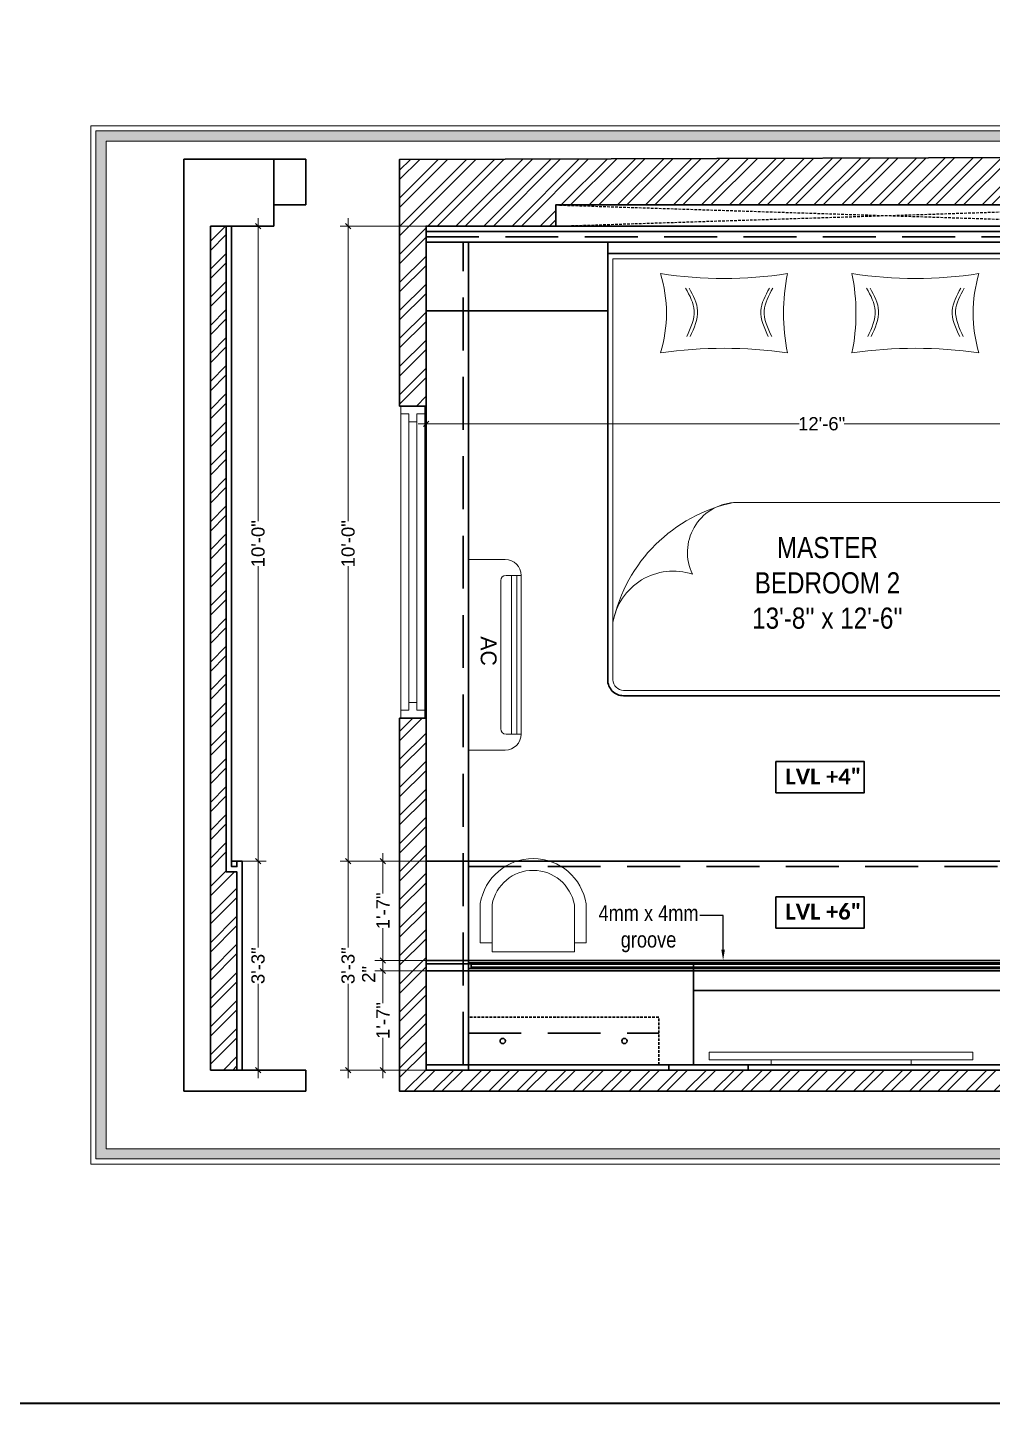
# Model space of a CAD drawing. Header units: millimetres. Extents: x 145796 to 148307, y -176303 to -174465.
# Drawn here: x 146238.9 to 146421.3, y -175526.1 to -175266 of the extents above; entities that cross this region are included whole.
import ezdxf
from ezdxf import colors
from ezdxf.entities.mleader import LeaderData, LeaderLine
from ezdxf.math import Vec2, Vec3

# ---------------------------------------------------------------- set-up
doc = ezdxf.new("R2010")
doc.units = ezdxf.units.MM
doc.header["$MEASUREMENT"] = 0
doc.header["$PDMODE"] = 2
doc.linetypes.add('00 . GROUND FLOOR$0$DASHED', pattern=[0.75, 0.5, -0.25])
doc.linetypes.add('DASHEDX2', pattern=[1.5, 1, -0.5])
doc.layers.get('Defpoints').update_dxf_attribs({"color": 220})
doc.layers.add('AR HATCH-7', color=7, linetype='Continuous')
doc.layers.add('Labels and Texts', color=8, linetype='Continuous')
for name, color, linetype, lineweight in [('Dimension', 10, 'DASHEDX2', 20), ('Electrical', 84, 'Continuous', 30), ('FIRST FLOOR ( TEXT )', 7, 'Continuous', 9), ('FURNITURE', 32, 'Continuous', 9), ('FURNITURE-1', 252, 'Continuous', 13), ('GF FALSE CEILING', 6, 'Continuous', 35), ('NAME PLATE', 7, 'Continuous', 25), ('SECOND FLOOR', 7, 'Continuous', 9), ('Text', 7, 'Continuous', 15), ('text1', 1, 'Continuous', 15), ('wall', 7, 'Continuous', 30)]:
    doc.layers.add(name, color=color, linetype=linetype, lineweight=lineweight)
doc.styles.add('Aerial', font='arial.ttf')
doc.styles.add('century g', font='GOTHIC.TTF')
doc.styles.add('KATHA', font='swissc.ttf')
doc.styles.add('style4', font='ARIALN.TTF')
doc.styles.add('TEXT', font='eurr____.ttf')
doc.dimstyles.new('Cn_BT_9 ( BOLD )', dxfattribs={"dimtxt": 2.5, "dimasz": 1, "dimexe": 1.5, "dimexo": 0, "dimgap": 0.09, "dimtad": 0, "dimdec": 0, "dimzin": 3, "dimdsep": 46, "dimlunit": 4, "dimtxsty": 'Aerial', "dimblk": 'OBLIQUE', "dimcen": 0.09, "dimdle": 1.5, "dimclrd": 1, "dimclre": 1, "dimclrt": 5, "dimadec": 0, "dimazin": 0, "dimtfac": 0.75, "dimtdec": 0, "dimtofl": 0, "dimtmove": 0, "dimatfit": 3, "dimldrblk": 'OBLIQUE', "dimfxl": 0, "dimtolj": 1, "dimtzin": 0, "dimlwd": 15, "dimlwe": 15, "dimarcsym": 0})

# ---------------------------------------------------------------- blocks, each defined once
blk = doc.blocks.new('_Oblique')
at = {"layer": 'wall', "color": 0, "lineweight": -2}
blk.add_line((-0.5, -0.5), (0.5, 0.5), dxfattribs=at)
blk = doc.blocks.new('*D61')
at = {"layer": 'Defpoints', "color": 0, "ltscale": 10, "transparency": 16777216}
for p in [(146314.2, -175444.35), (146306.04, -175463.08), (146314.2, -175463.08)]:
    blk.add_point(p, dxfattribs=at)
at = {"layer": 'FURNITURE', "color": 1, "lineweight": 15, "ltscale": 10, "transparency": 16777216}
for p, q in [((146306.04, -175442.85), (146306.04, -175450.42)), ((146314.2, -175444.35), (146304.54, -175444.35)), ((146306.04, -175464.58), (146306.04, -175457.01)), ((146314.2, -175463.08), (146304.54, -175463.08))]:
    blk.add_line(p, q, dxfattribs=at)
for p, rotation in [((146306.04, -175444.35), 90), ((146306.04, -175463.08), 270)]:
    blk.add_blockref('_Oblique', p, dxfattribs=dict(at, rotation=rotation))
at = {"layer": 'FURNITURE', "color": 5, "ltscale": 10, "transparency": 16777216, "insert": (146306.04, -175453.71), "char_height": 2.5, "attachment_point": 5, "rotation": 90, "style": 'Aerial'}
blk.add_mtext('\\A1;1\'-7"', dxfattribs=at)
blk = doc.blocks.new('*D62')
at = {"layer": 'Defpoints', "color": 0, "ltscale": 10, "transparency": 16777216}
for p in [(146306.04, -175442.35), (146314.19, -175442.35), (146314.2, -175444.35)]:
    blk.add_point(p, dxfattribs=at)
at = {"layer": 'FURNITURE', "color": 1, "lineweight": 15, "ltscale": 10, "transparency": 16777216}
for p, q in [((146314.19, -175442.35), (146304.54, -175442.35)), ((146306.04, -175445.85), (146306.04, -175440.85)), ((146314.2, -175444.35), (146304.54, -175444.35))]:
    blk.add_line(p, q, dxfattribs=at)
for p, rotation in [((146306.04, -175442.35), 90), ((146306.04, -175444.35), 270)]:
    blk.add_blockref('_Oblique', p, dxfattribs=dict(at, rotation=rotation))
at = {"layer": 'FURNITURE', "color": 5, "ltscale": 10, "transparency": 16777216, "insert": (146303.34, -175444.99), "char_height": 2.5, "attachment_point": 5, "rotation": 90, "style": 'Aerial'}
blk.add_mtext('\\A1;2"', dxfattribs=at)
blk = doc.blocks.new('*D63')
at = {"layer": 'Defpoints', "color": 0, "ltscale": 10, "transparency": 16777216}
for p in [(146306.04, -175423.61), (146314.19, -175423.61), (146314.19, -175442.35)]:
    blk.add_point(p, dxfattribs=at)
at = {"layer": 'FURNITURE', "color": 1, "lineweight": 15, "ltscale": 10, "transparency": 16777216}
for p, q in [((146306.04, -175422.11), (146306.04, -175429.68)), ((146314.19, -175423.61), (146304.54, -175423.61)), ((146306.04, -175443.85), (146306.04, -175436.27)), ((146314.19, -175442.35), (146304.54, -175442.35))]:
    blk.add_line(p, q, dxfattribs=at)
for p, rotation in [((146306.04, -175423.61), 90), ((146306.04, -175442.35), 270)]:
    blk.add_blockref('_Oblique', p, dxfattribs=dict(at, rotation=rotation))
at = {"layer": 'FURNITURE', "color": 5, "ltscale": 10, "transparency": 16777216, "insert": (146306.04, -175432.98), "char_height": 2.5, "attachment_point": 5, "rotation": 90, "style": 'Aerial'}
blk.add_mtext('\\A1;1\'-7"', dxfattribs=at)
blk = doc.blocks.new('*D64')
at = {"layer": 'Defpoints', "color": 0, "ltscale": 10, "transparency": 16777216}
for p in [(146299.46, -175303.58), (146314.19, -175303.58), (146314.19, -175423.61)]:
    blk.add_point(p, dxfattribs=at)
at = {"layer": 'FURNITURE', "color": 1, "lineweight": 15, "ltscale": 10, "transparency": 16777216}
for p, q in [((146299.46, -175302.08), (146299.46, -175359.33)), ((146314.19, -175303.58), (146297.96, -175303.58)), ((146299.46, -175425.11), (146299.46, -175367.86)), ((146314.19, -175423.61), (146297.96, -175423.61))]:
    blk.add_line(p, q, dxfattribs=at)
for p, rotation in [((146299.46, -175303.58), 90), ((146299.46, -175423.61), 270)]:
    blk.add_blockref('_Oblique', p, dxfattribs=dict(at, rotation=rotation))
at = {"layer": 'FURNITURE', "color": 5, "ltscale": 10, "transparency": 16777216, "insert": (146299.46, -175363.6), "char_height": 2.5, "attachment_point": 5, "rotation": 90, "style": 'Aerial'}
blk.add_mtext('\\A1;10\'-0"', dxfattribs=at)
blk = doc.blocks.new('*D65')
at = {"layer": 'Defpoints', "color": 0, "ltscale": 10, "transparency": 16777216}
for p in [(146463.73, -175340.94), (146314.19, -175349.91), (146463.73, -175349.8)]:
    blk.add_point(p, dxfattribs=at)
at = {"layer": 'FURNITURE', "color": 1, "lineweight": 15, "ltscale": 10, "transparency": 16777216}
for p, q in [((146312.69, -175340.94), (146384.7, -175340.94)), ((146314.19, -175349.91), (146314.19, -175339.44)), ((146465.23, -175340.94), (146393.23, -175340.94)), ((146463.73, -175349.8), (146463.73, -175339.44))]:
    blk.add_line(p, q, dxfattribs=at)
at = {"layer": 'FURNITURE', "color": 1, "lineweight": 15, "ltscale": 10, "transparency": 16777216, "rotation": 180}
blk.add_blockref('_Oblique', (146314.19, -175340.94), dxfattribs=at)
at = {"layer": 'FURNITURE', "color": 1, "lineweight": 15, "ltscale": 10, "transparency": 16777216}
blk.add_blockref('_Oblique', (146463.73, -175340.94), dxfattribs=at)
at = {"layer": 'FURNITURE', "color": 5, "ltscale": 10, "transparency": 16777216, "insert": (146388.96, -175340.94), "char_height": 2.5, "attachment_point": 5, "style": 'Aerial'}
blk.add_mtext('\\A1;12\'-6"', dxfattribs=at)
blk = doc.blocks.new('*D66')
at = {"layer": 'Defpoints', "color": 0, "ltscale": 10, "transparency": 16777216}
for p in [(146314.19, -175423.61), (146299.46, -175463.08), (146314.19, -175463.08)]:
    blk.add_point(p, dxfattribs=at)
at = {"layer": 'FURNITURE', "color": 1, "lineweight": 15, "ltscale": 10, "transparency": 16777216}
for p, q in [((146299.46, -175422.11), (146299.46, -175439.93)), ((146314.19, -175423.61), (146297.96, -175423.61)), ((146299.46, -175464.58), (146299.46, -175446.76)), ((146314.19, -175463.08), (146297.96, -175463.08))]:
    blk.add_line(p, q, dxfattribs=at)
for p, rotation in [((146299.46, -175423.61), 90), ((146299.46, -175463.08), 270)]:
    blk.add_blockref('_Oblique', p, dxfattribs=dict(at, rotation=rotation))
at = {"layer": 'FURNITURE', "color": 5, "ltscale": 10, "transparency": 16777216, "insert": (146299.46, -175443.35), "char_height": 2.5, "attachment_point": 5, "rotation": 90, "style": 'Aerial'}
blk.add_mtext('\\A1;3\'-3"', dxfattribs=at)
blk = doc.blocks.new('*D67')
at = {"layer": 'Defpoints', "color": 0, "ltscale": 10, "transparency": 16777216}
for p in [(146279.44, -175423.61), (146279.44, -175463.08), (146282.44, -175463.08)]:
    blk.add_point(p, dxfattribs=at)
at = {"layer": 'FURNITURE', "color": 1, "lineweight": 15, "ltscale": 10, "transparency": 16777216}
for p, q in [((146282.44, -175422.11), (146282.44, -175439.93)), ((146279.44, -175423.61), (146283.94, -175423.61)), ((146282.44, -175464.58), (146282.44, -175446.76)), ((146279.44, -175463.08), (146283.94, -175463.08))]:
    blk.add_line(p, q, dxfattribs=at)
for p, rotation in [((146282.44, -175423.61), 90), ((146282.44, -175463.08), 270)]:
    blk.add_blockref('_Oblique', p, dxfattribs=dict(at, rotation=rotation))
at = {"layer": 'FURNITURE', "color": 5, "ltscale": 10, "transparency": 16777216, "insert": (146282.44, -175443.35), "char_height": 2.5, "attachment_point": 5, "rotation": 90, "style": 'Aerial'}
blk.add_mtext('\\A1;3\'-3"', dxfattribs=at)
blk = doc.blocks.new('*D68')
at = {"layer": 'Defpoints', "color": 0, "ltscale": 10, "transparency": 16777216}
for p in [(146279.44, -175303.58), (146282.44, -175303.58), (146279.44, -175423.61)]:
    blk.add_point(p, dxfattribs=at)
at = {"layer": 'FURNITURE', "color": 1, "lineweight": 15, "ltscale": 10, "transparency": 16777216}
for p, q in [((146282.44, -175302.08), (146282.44, -175359.33)), ((146279.44, -175303.58), (146283.94, -175303.58)), ((146282.44, -175425.11), (146282.44, -175367.86)), ((146279.44, -175423.61), (146283.94, -175423.61))]:
    blk.add_line(p, q, dxfattribs=at)
for p, rotation in [((146282.44, -175303.58), 90), ((146282.44, -175423.61), 270)]:
    blk.add_blockref('_Oblique', p, dxfattribs=dict(at, rotation=rotation))
at = {"layer": 'FURNITURE', "color": 5, "ltscale": 10, "transparency": 16777216, "insert": (146282.44, -175363.6), "char_height": 2.5, "attachment_point": 5, "rotation": 90, "style": 'Aerial'}
blk.add_mtext('\\A1;10\'-0"', dxfattribs=at)

msp = doc.modelspace()

# ---------------------------------------------------------------- hatches: boundary and pattern name
at = {"layer": 'AR HATCH-7', "lineweight": 0, "true_color": 0x939598, "transparency": 33554687}
h = msp.add_hatch(dxfattribs=at)
h.set_pattern_fill('ANSI32', color=252, scale=10)
h.set_pattern_definition([(45, (12454.5157, 8297.295), (-2.65165043, 2.65165043), []), (45, (12456.2835, 8297.295), (-2.65165043, 2.65165043), [])])
h.paths.add_polyline_path([(146469.15, -175290.51), (146309.19, -175290.97), (146309.19, -175337.58), (146314.19, -175337.58), (146314.19, -175303.58), (146338.69, -175303.58), (146338.69, -175299.58), (146463.69, -175299.58), (146463.7, -175324.57), (146463.7, -175324.57), (146463.7, -175325.59), (146468.7, -175325.56)])
h.paths.add_polyline_path([(146314.19, -175396.58), (146309.19, -175396.58), (146309.19, -175467.08), (146468.73, -175467.08), (146468.78, -175422.58), (146463.78, -175422.61), (146463.7, -175463.08), (146364.71, -175463.08), (146364.71, -175463.08), (146314.19, -175463.08), (146314.2, -175442.99)])
h.paths.add_polyline_path([(146468.7, -175353.55), (146463.7, -175353.58), (146463.7, -175389.58), (146468.7, -175389.55)])
at = {"layer": 'Dimension', "true_color": 0xd39e00, "transparency": 33554687}
h = msp.add_hatch(color=42, dxfattribs=at)
h.paths.add_polyline_path([(146251.78, -175285.57), (146251.78, -175479.88), (146527.84, -175479.88), (146527.84, -175285.57)])
h.paths.add_polyline_path([(146253.72, -175287.51), (146525.9, -175287.51), (146525.9, -175477.94), (146253.72, -175477.94)], flags=16)
at = {"layer": 'FURNITURE-1', "lineweight": 0, "transparency": 33554572}
h = msp.add_hatch(dxfattribs=at)
h.set_pattern_fill('ANSI32', color=6, scale=10)
h.set_pattern_definition([(45, (12145.7937, 8297.295), (-2.65165043, 2.65165043), []), (45, (12147.5615, 8297.295), (-2.65165043, 2.65165043), [])])
h.paths.add_polyline_path([(146278.44, -175425.61), (146276.44, -175425.61), (146276.44, -175303.58), (146273.44, -175303.58), (146273.44, -175463.08), (146278.44, -175463.08)])

# ---------------------------------------------------------------- linework, layer by layer
at = {"color": 9, "lineweight": 9, "true_color": 0xc7c8ca, "elevation": 0.13}
for points in [[(146367.73, -175459.66), (146367.73, -175461.11), (146417.56, -175461.11), (146417.56, -175459.66)], [(146379.43, -175461.11), (146379.43, -175462.06), (146405.86, -175462.06), (146405.86, -175461.11)]]:
    msp.add_lwpolyline(points, close=True, dxfattribs=at)
at = {"layer": 'Dimension', "color": 42, "linetype": 'Continuous', "true_color": 0xd39e00, "transparency": 33554687, "elevation": 0.13}
for points in [[(146250.82, -175284.6), (146528.81, -175284.6), (146528.81, -175480.85), (146250.82, -175480.85)], [(146251.78, -175285.57), (146527.84, -175285.57), (146527.84, -175479.88), (146251.78, -175479.88)], [(146253.72, -175287.51), (146525.9, -175287.51), (146525.9, -175477.94), (146253.72, -175477.94)]]:
    msp.add_lwpolyline(points, close=True, dxfattribs=at)
at = {"layer": 'Electrical', "lineweight": 15}
for p, q in [((146330.32, -175399.58, 0.13), (146330.32, -175369.58, 0.13)), ((146331.32, -175399.58, 0.13), (146331.32, -175369.58, 0.13)), ((146328.31, -175398.58, 0.13), (146328.31, -175370.58, 0.13))]:
    msp.add_line(p, q, dxfattribs=at)
at = {"layer": 'Electrical', "lineweight": 15, "elevation": 0.13}
for points in [[(146329.17, -175402.59), (146322.19, -175402.59), (146322.19, -175366.57), (146329.17, -175366.57)], [(146329.31, -175369.58), (146332.18, -175369.58), (146332.18, -175399.58), (146329.31, -175399.58)], [(146332.18, -175399.58), (146332.18, -175399.58), (146332.18, -175369.58)]]:
    msp.add_lwpolyline(points, dxfattribs=at)
at = {"layer": 'Electrical', "color": 7, "lineweight": 30, "elevation": 0.13}
msp.add_lwpolyline([(146322.19, -175443.88), (146463.74, -175443.88), (146463.74, -175442.82), (146322.19, -175442.82)], close=True, dxfattribs=at)
at = {"layer": 'Electrical', "color": 175, "lineweight": 30, "ltscale": 8, "true_color": 0x4554a5, "elevation": 0.13}
for points in [[(146463.34, -175443.04), (146463.34, -175443.66), (146322.7, -175443.66), (146322.7, -175443.04)], [(146463.32, -175443.06), (146463.32, -175443.65), (146322.72, -175443.65), (146322.72, -175443.06)]]:
    msp.add_lwpolyline(points, close=True, dxfattribs=at)
at = {"layer": 'Electrical', "lineweight": 15}
for centre, start, end in [((146329.17, -175369.58, 0.13), 0, 90), ((146329.17, -175399.58, 0.13), 270, 0)]:
    msp.add_arc(centre, 3.01, start, end, dxfattribs=at)
at = {"layer": 'Electrical', "lineweight": 15, "extrusion": (0, 0, -1)}
for centre, start_param, end_param in [((146329.31, -175370.58, 0.13), -0.785398, 0.785398), ((146329.31, -175398.58, 0.13), 3.926991, 5.497787)]:
    msp.add_ellipse(centre, major_axis=(-0.71, 0.71), ratio=1, start_param=start_param, end_param=end_param, dxfattribs=at)
at = {"layer": 'FURNITURE', "color": 9, "linetype": '00 . GROUND FLOOR$0$DASHED', "lineweight": 25, "true_color": 0xc7c8ca}
for p, q in [((146338.69, -175303.58, 0.13), (146463.69, -175299.58, 0.13)), ((146338.69, -175299.58, 0.13), (146463.69, -175303.58, 0.13))]:
    msp.add_line(p, q, dxfattribs=at)
at = {"layer": 'FURNITURE', "color": 3, "linetype": 'DASHEDX2', "lineweight": 30, "ltscale": 10}
for p, q in [((146314.19, -175305.58, 0.13), (146438.69, -175305.58, 0.13)), ((146321.19, -175462.08, 0.13), (146321.19, -175306.58, 0.13)), ((146322.19, -175424.61, 0.13), (146463.78, -175424.61, 0.13)), ((146322.19, -175456.08, 0.13), (146358.19, -175456.08, 0.13))]:
    msp.add_line(p, q, dxfattribs=at)
at = {"layer": 'FURNITURE', "color": 9, "lineweight": 30, "true_color": 0xc7c8ca}
for p, q in [((146322.19, -175306.58, 0.13), (146322.19, -175463.08, 0.13)), ((146314.19, -175319.58, 0.13), (146348.52, -175319.58, 0.13)), ((146463.73, -175448.05, 0.13), (146364.71, -175448.05, 0.13))]:
    msp.add_line(p, q, dxfattribs=at)
at = {"layer": 'FURNITURE', "color": 9, "true_color": 0xc7c8ca}
msp.add_line((146427.61, -175355.82, 0.13), (146372.33, -175355.82, 0.13), dxfattribs=at)
at = {"layer": 'FURNITURE', "color": 3, "lineweight": 40, "ltscale": 10}
msp.add_lwpolyline([(145795.53, -174465.15), (148306.79, -174465.15), (148306.79, -175526.09), (145795.53, -175526.09)], close=True, dxfattribs=at)
at = {"layer": 'FURNITURE', "color": 9, "lineweight": 30, "true_color": 0xc7c8ca, "elevation": 0.13}
for points in [[(146338.69, -175303.58), (146463.69, -175303.58), (146463.69, -175299.58), (146338.69, -175299.58)], [(146314.19, -175303.58), (146439.69, -175303.58), (146439.69, -175304.58), (146314.19, -175304.58)], [(146314.19, -175304.58), (146438.69, -175304.58), (146438.69, -175305.58), (146439.69, -175305.58), (146439.69, -175306.58), (146314.19, -175306.58)], [(146428.61, -175308.73), (146428.61, -175306.58), (146348.52, -175306.58), (146348.52, -175308.73)], [(146360.08, -175463.08), (146314.19, -175463.08), (146314.19, -175462.08), (146360.08, -175462.08)], [(146375.08, -175463.08), (146360.08, -175463.08), (146360.08, -175462.08), (146375.08, -175462.08)], [(146427.26, -175462.08), (146375.08, -175462.08), (146375.08, -175463.08), (146427.26, -175463.08)]]:
    msp.add_lwpolyline(points, close=True, dxfattribs=at)
msp.add_lwpolyline([(146425.61, -175392.32), (146351.52, -175392.32, -0.414214), (146348.52, -175389.32), (146348.52, -175308.73), (146428.61, -175308.73), (146428.61, -175389.32, -0.414214)], format="xyb", close=True, dxfattribs=at)
at = {"layer": 'FURNITURE', "color": 9, "true_color": 0xc7c8ca}
for points, elevation in [([(146425.61, -175391.32), (146351.52, -175391.32, -0.414214), (146349.52, -175389.32), (146349.52, -175309.73), (146427.61, -175309.73), (146427.61, -175389.32, -0.414214)], 0.13), ([(146382.51, -175327.55, -0.100586), (146382.51, -175312.55, -0.075726), (146358.51, -175312.55, -0.148967), (146358.51, -175327.55, -0.074116)], 0.12), ([(146394.69, -175327.55, 0.100586), (146394.69, -175312.55, 0.075726), (146418.69, -175312.55, 0.148967), (146418.69, -175327.55, 0.074116)], 0.12), ([(146364.53, -175369.34, -0.527965), (146372.33, -175355.82, 0.296489), (146349.52, -175378.46, -0.459377), (146364.53, -175369.34)], 0.13)]:
    msp.add_lwpolyline(points, format="xyb", close=True, dxfattribs=dict(at, elevation=elevation))
at = {"layer": 'FURNITURE', "color": 3, "lineweight": 30, "elevation": 0.13}
msp.add_lwpolyline([(146278.44, -175423.61), (146277.44, -175423.61), (146277.44, -175424.61), (146278.44, -175424.61)], close=True, dxfattribs=at)
at = {"layer": 'FURNITURE', "color": 9, "true_color": 0xc7c8ca, "elevation": 0.13, "flags": 128}
for points in [[(146342.22, -175439.05), (146344.44, -175439.05), (146344.44, -175431.67, 0.853613), (146324.44, -175431.62), (146324.44, -175439.05), (146326.67, -175439.05)], [(146342.22, -175436.83), (146342.22, -175439.05), (146342.22, -175431.85, 0.835758), (146326.66, -175431.81), (146326.66, -175436.83), (146326.66, -175439.05)]]:
    msp.add_lwpolyline(points, format="xyb", dxfattribs=at)
at = {"layer": 'FURNITURE', "color": 9, "true_color": 0xc7c8ca, "elevation": 0.13}
msp.add_lwpolyline([(146326.68, -175439.05), (146326.68, -175440.74), (146342.23, -175440.74), (146342.22, -175439.05)], dxfattribs=at)
at = {"layer": 'FURNITURE', "color": 9, "lineweight": 30, "true_color": 0xc7c8ca, "elevation": 0.13}
msp.add_lwpolyline([(146364.71, -175462.08), (146364.72, -175442.99), (146314.2, -175442.99), (146314.19, -175463.08), (146364.71, -175463.08), (146364.71, -175463.08)], dxfattribs=at)
at = {"layer": 'FURNITURE', "color": 9, "linetype": '00 . GROUND FLOOR$0$DASHED', "lineweight": 30, "true_color": 0xc7c8ca, "elevation": 0.13}
msp.add_lwpolyline([(146322.19, -175462.08), (146358.19, -175462.08), (146358.19, -175453.08), (146322.19, -175453.08)], close=True, dxfattribs=at)
at = {"layer": 'FURNITURE', "color": 9, "lineweight": 30, "true_color": 0xc7c8ca}
for centre in [(146328.69, -175457.58, 0.13), (146351.69, -175457.58, 0.13)]:
    msp.add_circle(centre, 0.5, dxfattribs=at)
at = {"layer": 'FURNITURE', "color": 9, "true_color": 0xc7c8ca}
for points in [[(146363.25, -175315.29, 0.12), (146364.02, -175316.71, 0.12), (146365.65, -175319.7, 0.12), (146364.21, -175322.82, 0.12), (146363.45, -175324.46, 0.12)], [(146363.9, -175315.29, 0.12), (146364.67, -175316.71, 0.12), (146366.3, -175319.7, 0.12), (146364.86, -175322.82, 0.12), (146364.1, -175324.46, 0.12)], [(146379.09, -175315.29, 0.12), (146378.32, -175316.71, 0.12), (146376.68, -175319.7, 0.12), (146378.13, -175322.82, 0.12), (146378.88, -175324.46, 0.12)], [(146379.73, -175315.29, 0.12), (146378.96, -175316.71, 0.12), (146377.33, -175319.7, 0.12), (146378.77, -175322.82, 0.12), (146379.53, -175324.46, 0.12)], [(146397.46, -175315.29, 0.12), (146398.24, -175316.71, 0.12), (146399.87, -175319.7, 0.12), (146398.43, -175322.82, 0.12), (146397.67, -175324.46, 0.12)], [(146398.11, -175315.29, 0.12), (146398.88, -175316.71, 0.12), (146400.51, -175319.7, 0.12), (146399.07, -175322.82, 0.12), (146398.31, -175324.46, 0.12)], [(146415.26, -175315.29, 0.12), (146414.49, -175316.71, 0.12), (146412.86, -175319.7, 0.12), (146414.3, -175322.82, 0.12), (146415.06, -175324.46, 0.12)], [(146415.91, -175315.29, 0.12), (146415.14, -175316.71, 0.12), (146413.51, -175319.7, 0.12), (146414.95, -175322.82, 0.12), (146415.71, -175324.46, 0.12)]]:
    msp.add_open_spline(points, degree=3, knots=[0, 0, 0, 0, 4.577917, 9.671137, 9.671137, 9.671137, 9.671137], dxfattribs=at)
at = {"layer": 'GF FALSE CEILING', "lineweight": 30, "elevation": 0.13}
for points in [[(146314.19, -175303.58), (146338.69, -175303.58), (146338.69, -175299.58), (146463.69, -175299.58), (146463.78, -175423.61), (146314.19, -175423.61)], [(146314.19, -175442.35), (146463.74, -175442.35), (146463.74, -175444.35), (146314.19, -175444.35)]]:
    msp.add_lwpolyline(points, close=True, dxfattribs=at)
for points in [[(146278.44, -175463.08), (146278.44, -175425.61), (146276.44, -175425.61), (146276.44, -175303.58)], [(146279.44, -175463.08), (146279.44, -175423.61), (146278.44, -175423.61), (146278.44, -175424.61), (146277.44, -175424.61), (146277.44, -175303.58)]]:
    msp.add_lwpolyline(points, dxfattribs=at)
at = {"layer": 'Labels and Texts', "color": 1, "lineweight": 30, "ltscale": 0.3, "transparency": 33554687, "elevation": 1.25}
for points in [[(146380.32, -175404.78), (146397, -175404.78), (146397, -175410.67), (146380.32, -175410.67)], [(146380.32, -175430.35), (146397, -175430.35), (146397, -175436.24), (146380.32, -175436.24)]]:
    msp.add_lwpolyline(points, close=True, dxfattribs=at)
at = {"layer": 'SECOND FLOOR', "elevation": 0.13}
msp.add_lwpolyline([(146309.44, -175337.58), (146309.44, -175339.08), (146310.94, -175339.08), (146310.94, -175340.58), (146312.44, -175340.58), (146312.44, -175393.58), (146310.94, -175393.58), (146310.94, -175395.08), (146309.44, -175395.08), (146309.44, -175396.58), (146313.94, -175396.58), (146313.94, -175395.08), (146312.44, -175395.08), (146312.44, -175393.58), (146310.94, -175393.58), (146310.94, -175340.58), (146312.44, -175340.58), (146312.44, -175339.08), (146313.94, -175339.08), (146313.94, -175337.58), (146309.44, -175337.58), (146309.44, -175396.58), (146313.94, -175396.58), (146313.94, -175337.58)], close=True, dxfattribs=at)
at = {"layer": 'wall', "lineweight": 30}
for p, q in [((146291.44, -175290.94, 0.13), (146268.44, -175290.94, 0.13)), ((146268.44, -175290.94, 0.13), (146268.44, -175467.08, 0.13)), ((146285.44, -175290.94, 0.13), (146285.44, -175303.58, 0.13)), ((146291.44, -175290.94, 0.13), (146291.44, -175299.58, 0.13)), ((146291.44, -175299.58, 0.13), (146285.44, -175299.58, 0.13)), ((146273.44, -175303.58, 0.13), (146273.44, -175463.08, 0.13)), ((146285.44, -175303.58, 0.13), (146273.44, -175303.58, 0.13)), ((146273.44, -175463.08, 0.13), (146291.44, -175463.08, 0.13)), ((146291.44, -175463.08, 0.13), (146291.44, -175467.08, 0.13)), ((146268.44, -175467.08, 0.13), (146291.44, -175467.08, 0.13))]:
    msp.add_line(p, q, dxfattribs=at)
at = {"layer": 'wall', "lineweight": 30, "elevation": 0.13}
msp.add_lwpolyline([(146463.69, -175299.58), (146338.69, -175299.58), (146338.69, -175303.58), (146314.19, -175303.58), (146314.19, -175337.58), (146309.19, -175337.58), (146309.19, -175290.97), (146469.15, -175290.51), (146468.7, -175325.56), (146463.7, -175325.59), (146463.69, -175299.58)], dxfattribs=at)
msp.add_lwpolyline([(146463.78, -175422.61), (146463.7, -175463.08), (146314.19, -175463.08), (146314.19, -175396.58), (146309.19, -175396.58), (146309.19, -175467.08), (146468.73, -175467.08), (146468.78, -175422.58)], close=True, dxfattribs=at)

# ---------------------------------------------------------------- texts
at = {"layer": 'FIRST FLOOR ( TEXT )', "insert": (146390.05, -175371.02, 0.13), "char_height": 4, "attachment_point": 5, "style": 'KATHA'}
msp.add_mtext("MASTER \\PBEDROOM 2\\P13'-8'' x 12'-6''", dxfattribs=at)
at = {"layer": 'NAME PLATE', "color": 251, "true_color": 0x636466, "transparency": 33554687, "char_height": 3, "attachment_point": 5, "style": 'century g'}
for s, insert in [('{\\fCalibri|b1|i0|c0|p34;\\C256;\\c0;LVL +4"}', (146389.29, -175407.59, 1.25)), ('{\\fCalibri|b1|i0|c0|p34;\\C256;\\c0;LVL +6"}', (146389.29, -175433.16, 1.25))]:
    msp.add_mtext_dynamic_manual_height_columns(s, width=51.7191, gutter_width=1, heights=[0], dxfattribs=dict(at, insert=insert))
at = {"layer": 'Text', "style": 'TEXT'}
msp.add_text('AC', height=3, rotation=270, dxfattribs=at).set_placement((146324.52, -175381.1, 0.13))

# ---------------------------------------------------------------- dimensions: what is measured, and where the dimension line sits
at = {"layer": 'FURNITURE', "ltscale": 10}
for base, p1, p2, picture, middle in [((146282.44, -175303.58, 0.13), (146279.44, -175423.61, 0.13), (146279.44, -175303.58, 0.13), '*D68', (146282.44, -175363.6, 0.13)), ((146299.46, -175303.58, 0.13), (146314.19, -175423.61, 0.13), (146314.19, -175303.58, 0.13), '*D64', (146299.46, -175363.6, 0.13)), ((146282.44, -175463.08, 0.13), (146279.44, -175423.61, 0.13), (146279.44, -175463.08, 0.13), '*D67', (146282.44, -175443.35, 0.13)), ((146299.46, -175463.08, 0.13), (146314.19, -175423.61, 0.13), (146314.19, -175463.08, 0.13), '*D66', (146299.46, -175443.35, 0.13)), ((146306.04, -175423.61, 0.13), (146314.19, -175442.35, 0.13), (146314.19, -175423.61, 0.13), '*D63', (146306.04, -175432.98, 0.13)), ((146306.04, -175463.08, 0.13), (146314.2, -175444.35, 0.13), (146314.2, -175463.08, 0.13), '*D61', (146306.04, -175453.71, 0.13))]:
    dim = msp.add_linear_dim(base=base, p1=p1, p2=p2, angle=90, dimstyle='Cn_BT_9 ( BOLD )', override={"dimtmove": 1}, dxfattribs=at)
    dim.commit()
    dim.dimension.update_dxf_attribs({"geometry": picture, "text_midpoint": middle})
dim = msp.add_linear_dim(base=(146463.73, -175340.94, 0.13), p1=(146314.19, -175349.91, 0.13), p2=(146463.73, -175349.8, 0.13), dimstyle='Cn_BT_9 ( BOLD )', override={"dimtmove": 1}, dxfattribs=at)
dim.commit()
dim.dimension.update_dxf_attribs({"geometry": '*D65', "text_midpoint": (146388.96, -175340.94, 0.13)})
dim = msp.add_linear_dim(base=(146306.04, -175442.35, 0.13), p1=(146314.2, -175444.35, 0.13), p2=(146314.19, -175442.35, 0.13), angle=90, dimstyle='Cn_BT_9 ( BOLD )', override={"dimtmove": 1}, dxfattribs=at)
dim.commit()
dim.dimension.update_dxf_attribs({"geometry": '*D62', "text_midpoint": (146303.34, -175444.99, 0.13), "dimtype": 160})

# ---------------------------------------------------------------- leaders
at = {"layer": 'text1', "lineweight": 25, "ltscale": 20}
ml = msp.add_multileader_mtext('Standard', dxfattribs=at)
ml.set_content('4mm x 4mm groove', color=1, style='style4')
ml.set_leader_properties()
ml.build(insert=Vec2(0, 0))
ml.multileader.update_dxf_attribs({"dogleg_length": 5.94, "arrow_head_size": 2})
ctx = ml.context
ctx.base_point, ctx.char_height, ctx.arrow_head_size, ctx.landing_gap_size, ctx.plane_origin = Vec3(146346.51, -175433.85, 0.13), 3, 2, 0.4, Vec3(146383.81, -175430.14, 0.13)
ctx.text_align_type = 1
notes = []
notes.append((ctx, [(0, (1, 1, 0), (146370.34, -175433.85, 0.13), (-1, 0), 4.38, [(0, [(146370.34, -175442.35, 0.13)], 0, [])])]))
ctx.mtext.insert, ctx.mtext.width, ctx.mtext.alignment = Vec3(146356.24, -175431.91, 0.13), 26.2536, 2
for ctx, leaders in notes:
    for number, flags, end, landing, length, lines in leaders:
        leader = LeaderData()
        leader.index, (leader.has_last_leader_line, leader.has_dogleg_vector, leader.attachment_direction) = number, flags
        leader.last_leader_point, leader.dogleg_vector, leader.dogleg_length = Vec3(end), Vec3(landing), length
        for number, points, colour, breaks in lines:
            line = LeaderLine()
            line.index, line.vertices, line.color, line.breaks = number, Vec3.list(points), colors.encode_raw_color(colour), breaks
            leader.lines.append(line)
        ctx.leaders.append(leader)

doc.saveas('drawing.dxf')
